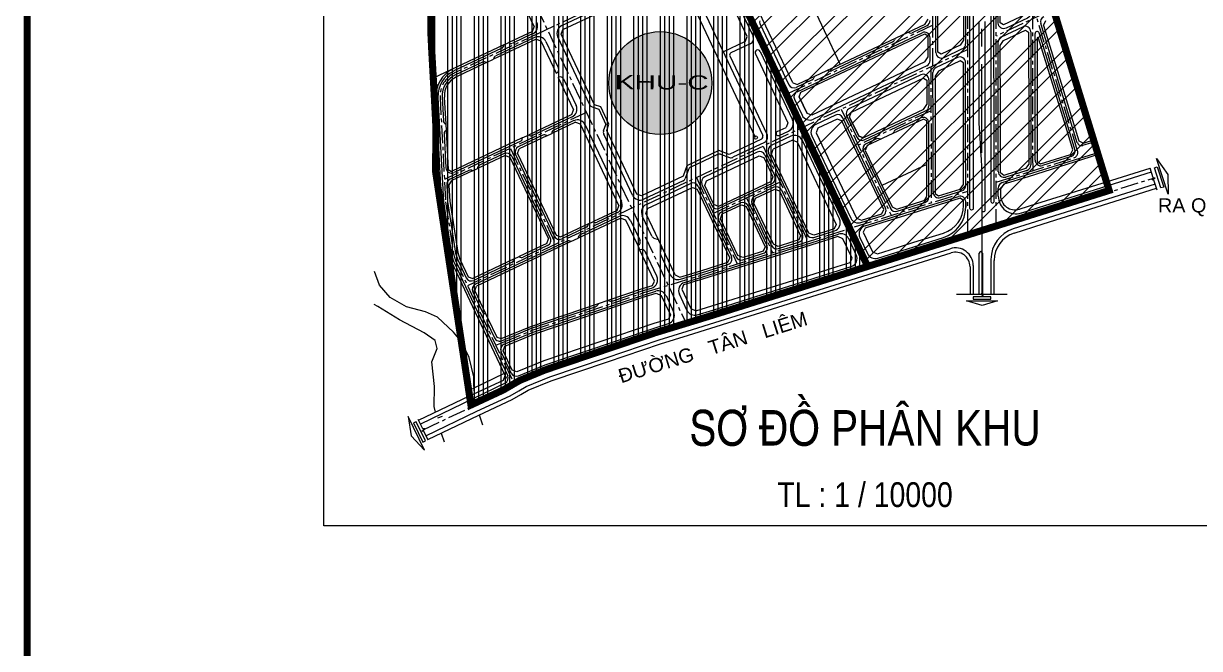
# Model space of a CAD drawing. Extents: x 597165 to 598689, y 1181586 to 1183364.
# Drawn here: x 597253.2 to 597419.2, y 1183049.2 to 1183137.4 of the extents above; entities that cross this region are included whole.
import ezdxf
from ezdxf.enums import TextEntityAlignment as Align

# ---------------------------------------------------------------- set-up
doc = ezdxf.new("R2010")
doc.units = 0
doc.header["$MEASUREMENT"] = 0
for name, pattern in [('CENTER', [2, 1.25, -0.25, 0.25, -0.25]), ('DASHED', [0.75, 0.5, -0.25]), ('LOGIOI', [4, 3, -1])]:
    doc.linetypes.add(name, pattern=pattern)
for name, color, linetype in [('5', 5, 'CONTINUOUS'), ('CI-HATCH', 255, 'CONTINUOUS'), ('CIRCLE', 6, 'CONTINUOUS'), ('DTEXT', 7, 'CONTINUOUS'), ('KHUNG_TEN', 5, 'CONTINUOUS'), ('NET-LO-GIOI-DIEN-GIOI', 7, 'CENTER'), ('NET-RANH-DAT', 7, 'CONTINUOUS'), ('RANH_QUY_HOACH', 7, 'LOGIOI'), ('S-KHU-B', 3, 'CONTINUOUS'), ('S-KHU-C', 1, 'CONTINUOUS'), ('S-P-KHU', 8, 'CONTINUOUS'), ('S-PKHUTIM', 8, 'CENTER')]:
    doc.layers.add(name, color=color, linetype=linetype)
doc.styles.add('VHEL-C-R', font='VHELVCN.TTF')
doc.styles.add('VHEL-R', font='VHELVEN.TTF')

# ---------------------------------------------------------------- blocks, each defined once
blk = doc.blocks.new('A$C68AD2EEB')
at = {"layer": 'NET-LO-GIOI-DIEN-GIOI', "color": 5, "ltscale": 20}
blk.add_line((13.46, 7.66), (13.63, 6.48), dxfattribs=at)
at = {"layer": 'S-P-KHU'}
for p, q in [((65.78, 54.49), (56.75, 73.61)), ((59.06, 51.87), (50.45, 70.08)), ((52.65, 58.4), (47.74, 68.8)), ((43.91, 67.54), (49.25, 56.24)), ((53.83, 44.15), (45.29, 62.23)), ((52.41, 57.73), (52.65, 58.4)), ((49.05, 56.65), (54.83, 44.42)), ((49.25, 56.24), (52.41, 57.73)), ((59.06, 51.87), (59.72, 51.63)), ((59.99, 49.88), (60.23, 50.54)), ((61.11, 47.53), (59.99, 49.88)), ((59.99, 49.88), (61.11, 47.53)), ((61.77, 47.29), (61.11, 47.53)), ((65.34, 46.76), (62.62, 45.48)), ((66, 46.52), (65.34, 46.76)), ((67.09, 47.03), (67.33, 47.7)), ((62.62, 45.48), (62.39, 44.81)), ((62.39, 44.81), (68.07, 32.77)), ((54.65, 43.92), (50.09, 41.77)), ((59.01, 43.77), (56.3, 42.49)), ((59.01, 43.77), (59.67, 43.53)), ((59.01, 43.77), (59.67, 43.53)), ((59.67, 43.53), (65.19, 31.86)), ((48.63, 42.3), (44.11, 40.16)), ((46.89, 38.05), (54.31, 41.55)), ((50.09, 41.77), (48.63, 42.3)), ((54.31, 41.55), (54.97, 41.31)), ((56.06, 41.82), (56.3, 42.49)), ((61.33, 30.65), (56.06, 41.82)), ((44.11, 40.16), (43.59, 38.7)), ((54.97, 41.31), (56.25, 38.6)), ((43.59, 38.7), (37.72, 35.93)), ((56.25, 38.6), (56.01, 37.93)), ((38.57, 34.12), (44.9, 37.11)), ((44.9, 37.11), (45.57, 36.87)), ((46.65, 37.38), (46.89, 38.05)), ((47.93, 34.67), (46.65, 37.38)), ((56.01, 37.93), (48.6, 34.43)), ((53.81, 35.57), (56.53, 36.85)), ((56.53, 36.85), (57.19, 36.61)), ((57.19, 36.61), (60.18, 30.29)), ((37.72, 35.93), (37.05, 36.17)), ((53.58, 34.9), (53.81, 35.57)), ((56.33, 29.07), (53.58, 34.9)), ((48.6, 34.43), (47.93, 34.67)), ((51.82, 34.63), (52.49, 34.39)), ((65.19, 31.86), (64.92, 31.26)), ((60.18, 30.29), (59.92, 29.68)), ((62.02, 30.35), (61.33, 30.65)), ((63.79, 30.9), (62.02, 30.35)), ((64.92, 31.26), (63.79, 30.9)), ((65.44, 30.17), (64.15, 29.76)), ((66.13, 29.86), (65.44, 30.17)), ((55.17, 28.71), (54.91, 28.11)), ((57.02, 28.77), (56.33, 29.07)), ((59.02, 29.4), (57.02, 28.77)), ((59.92, 29.68), (59.02, 29.4)), ((60.87, 28.73), (59.38, 28.26)), ((64.15, 29.76), (60.87, 28.73)), ((67.43, 27.12), (66.13, 29.86)), ((67.16, 26.51), (67.43, 27.12)), ((60.59, 24.44), (62.07, 24.91)), ((62.07, 24.91), (65.35, 25.94)), ((65.35, 25.94), (67.16, 26.51)), ((54.56, 22.55), (60.59, 24.44))]:
    blk.add_line(p, q, dxfattribs=at)
at = {"layer": 'S-P-KHU', "ltscale": 20}
for p, q in [((16.68, 72.27), (22.58, 59.79)), ((48.46, 69.03), (53.46, 58.45)), ((79.26, 59.5), (79.25, 63.5)), ((83.45, 63.5), (83.46, 59.5)), ((26.47, 59.97), (31.98, 62.57)), ((26.64, 59.38), (32.49, 62.15)), ((79.56, 59.5), (79.56, 62.57)), ((83.16, 62.57), (83.16, 59.5)), ((22.34, 59.12), (22.58, 59.79)), ((54.42, 60.24), (58.5, 51.6)), ((77.71, 60.12), (59.72, 51.63)), ((78, 59.93), (75.91, 58.94)), ((77.71, 60.12), (78.16, 60.84)), ((88.52, 58.37), (91.52, 59.79)), ((99.23, 43.42), (94.07, 60.23)), ((94.46, 59.97), (94.77, 60.66)), ((94.46, 59.97), (99.46, 43.7)), ((22.63, 58.27), (17.14, 55.67)), ((22.34, 59.12), (18.99, 57.54)), ((22.38, 58.81), (19.54, 57.47)), ((30.43, 48.78), (25.9, 58.37)), ((26.4, 58.72), (26.64, 59.38)), ((31.1, 48.78), (26.4, 58.72)), ((59.7, 50.62), (77.32, 58.94)), ((60.23, 50.54), (77.71, 58.8)), ((73.52, 58.14), (73.45, 57.94)), ((75.33, 59), (75.53, 58.93)), ((77.71, 58.8), (78.16, 58.51)), ((78.16, 55.53), (78.16, 58.51)), ((78.46, 55.02), (78.46, 58.22)), ((79.26, 56.15), (79.26, 59.5)), ((79.56, 56.19), (79.56, 59.5)), ((83.16, 59.5), (83.16, 57.89)), ((83.46, 59.5), (83.46, 57.38)), ((92.66, 59.07), (92.66, 57.51)), ((93.27, 49.51), (93.26, 58.82)), ((98.07, 45.15), (93.85, 58.91)), ((18.29, 57.21), (8.33, 52.51)), ((18, 56.74), (11.22, 53.54)), ((22.85, 58.04), (16.85, 55.2)), ((18.29, 57.21), (18.99, 57.54)), ((22.85, 58.04), (23.52, 57.8)), ((23.52, 57.8), (25.67, 53.24)), ((24.23, 57.69), (26, 53.95)), ((53.08, 57.38), (50.32, 56.08)), ((73.19, 57.66), (64.53, 53.57)), ((82.71, 57.18), (80.01, 55.9)), ((83, 56.65), (80.4, 55.42)), ((83.16, 57.89), (82.71, 57.18)), ((88.06, 55.51), (88.06, 57.65)), ((92.66, 57.51), (92.66, 55.51)), ((15.29, 54.8), (11.48, 53)), ((15.83, 54.72), (16.85, 55.2)), ((50.18, 55.68), (55.45, 44.52)), ((53.79, 55.98), (58.39, 46.24)), ((54.47, 56.3), (59.03, 46.66)), ((77.71, 54.82), (61.77, 47.29)), ((77.71, 54.82), (61.77, 47.29)), ((77.71, 54.82), (78.16, 55.53)), ((77.71, 54.82), (78.16, 55.53)), ((82.32, 55.45), (79.32, 54.03)), ((80.01, 55.9), (79.56, 56.19)), ((88.06, 53.5), (88.06, 55.51)), ((92.66, 55.51), (92.66, 53.51)), ((15.83, 54.72), (11.61, 52.73)), ((25.67, 53.24), (25.76, 53.28)), ((78, 54.29), (61.98, 46.72)), ((63.95, 53.62), (64.15, 53.55)), ((78.87, 46.1), (78.86, 53.31)), ((83.46, 53.5), (83.46, 54.72)), ((83.47, 51.5), (83.46, 53.5)), ((88.07, 51.51), (88.06, 53.5)), ((92.66, 53.51), (92.67, 51.51)), ((25.97, 52.61), (26.06, 52.65)), ((25.97, 52.61), (28.12, 48.05)), ((26.73, 52.41), (28.49, 48.67)), ((61.81, 52.28), (59.57, 51.22)), ((62.14, 52.77), (62.06, 52.56)), ((77.13, 53), (67.07, 48.24)), ((77.52, 52.52), (67.33, 47.7)), ((77.52, 52.52), (77.98, 52.23)), ((77.98, 52.23), (77.98, 48.81)), ((78.28, 52.27), (78.28, 48.62)), ((83.47, 49.5), (83.47, 51.5)), ((88.07, 49.51), (88.07, 51.51)), ((92.67, 51.51), (92.67, 49.51)), ((8.69, 49.79), (9.35, 37.29)), ((8.99, 49.81), (9.77, 35.05)), ((9.59, 49.84), (9.77, 46.49)), ((9.89, 49.86), (10.09, 46.05)), ((30.77, 48.47), (31.68, 48.15)), ((31.97, 48.47), (31.1, 48.78)), ((31.68, 48.15), (32.69, 46)), ((33.12, 46.02), (31.97, 48.47)), ((59.32, 49.56), (60.38, 47.3)), ((77.53, 48.09), (77.98, 48.81)), ((83.47, 47.5), (83.47, 49.5)), ((88.07, 47.51), (88.07, 49.51)), ((92.67, 49.51), (92.67, 47.51)), ((93.27, 47.51), (93.27, 49.51)), ((27.88, 47.38), (21.86, 44.53)), ((27.92, 47.07), (22.33, 44.43)), ((28.18, 46.53), (25.34, 45.18)), ((27.88, 47.38), (28.12, 48.05)), ((65.08, 47.3), (62.32, 46)), ((71.92, 33.98), (66, 46.52)), ((72.16, 34.18), (66.15, 46.92)), ((66.69, 47.18), (68.1, 44.19)), ((67.09, 47.03), (68.37, 44.32)), ((68.37, 44.32), (67.09, 47.03)), ((77.53, 48.09), (69.04, 44.08)), ((69.16, 43.81), (77.82, 47.9)), ((77.52, 46.76), (69.55, 43)), ((77.13, 46.91), (73.59, 45.24)), ((77.97, 46.48), (77.52, 46.76)), ((77.97, 46.1), (77.97, 46.48)), ((83.47, 45.5), (83.47, 47.5)), ((88.07, 45.51), (88.07, 47.51)), ((92.67, 47.51), (92.67, 45.51)), ((93.27, 45.51), (93.27, 47.51)), ((10.09, 46.05), (10.43, 39.65)), ((28.4, 46.3), (25.05, 44.72)), ((28.4, 46.3), (29.06, 46.06)), ((29.06, 46.06), (34.51, 34.52)), ((29.78, 45.95), (34.88, 35.14)), ((32.37, 45.09), (32.69, 46)), ((32.81, 45.15), (33.12, 46.02)), ((37.05, 36.17), (32.81, 45.15)), ((56.89, 44.98), (58.15, 45.58)), ((57.14, 44.44), (58.46, 45.06)), ((58.39, 46.24), (58.15, 45.58)), ((73.26, 44.75), (73.34, 44.96)), ((77.97, 44.09), (77.97, 46.1)), ((78.27, 46.1), (78.27, 46.19)), ((78.27, 44.09), (78.27, 46.1)), ((78.87, 44.09), (78.87, 46.1)), ((83.47, 43.5), (83.47, 45.5)), ((88.07, 43.5), (88.07, 45.51)), ((92.67, 45.51), (92.67, 43.51)), ((93.27, 43.51), (93.27, 45.51)), ((98.89, 42.47), (98.07, 45.15)), ((9.86, 44.66), (10.11, 39.88)), ((20.89, 44.08), (10.91, 39.36)), ((20.67, 43.64), (11.26, 39.2)), ((23.8, 44.46), (20.33, 42.82)), ((24.34, 44.38), (20.46, 42.55)), ((20.89, 44.08), (21.86, 44.53)), ((24.34, 44.38), (25.05, 44.72)), ((36.47, 36), (32.39, 44.64)), ((55.06, 43.46), (50.61, 41.35)), ((58.8, 44.33), (56.04, 43.03)), ((60.39, 43.76), (65.66, 32.61)), ((61.75, 44.4), (67.25, 32.77)), ((69.04, 44.08), (68.37, 44.32)), ((68.37, 44.32), (69.04, 44.08)), ((70.87, 43.95), (69.42, 43.27)), ((71.46, 43.9), (71.25, 43.97)), ((77.97, 42.1), (77.97, 44.09)), ((78.27, 42.1), (78.27, 44.09)), ((78.87, 42.1), (78.87, 44.09)), ((83.47, 41.5), (83.47, 43.5)), ((88.07, 41.51), (88.07, 43.5)), ((92.67, 43.51), (92.67, 41.51)), ((93.27, 41.51), (93.27, 43.51)), ((99.46, 43.7), (100.08, 43.37)), ((101.23, 43.41), (99.98, 43.02)), ((100.08, 43.37), (101.52, 43.81)), ((101.76, 42.02), (101.35, 43.34)), ((18.47, 41.61), (14.58, 39.77)), ((18.34, 41.88), (14.87, 40.24)), ((18.47, 41.61), (19.13, 41.37)), ((19.41, 41.5), (24.85, 29.96)), ((19.95, 41.75), (25.4, 30.22)), ((20.22, 41.88), (20.46, 42.55)), ((20.22, 41.88), (25.67, 30.35)), ((54.05, 42.09), (46.64, 38.59)), ((48.43, 41.76), (47.45, 41.3)), ((48.88, 41.78), (50.15, 41.33)), ((55.11, 41.71), (56.52, 38.73)), ((61.09, 30.46), (55.66, 41.97)), ((69.04, 42.2), (72.84, 34.16)), ((69.55, 43), (69.31, 42.33)), ((69.31, 42.33), (73.08, 34.35)), ((77.98, 40.1), (77.97, 42.1)), ((78.28, 40.1), (78.27, 42.1)), ((78.88, 40.1), (78.87, 42.1)), ((83.48, 39.5), (83.47, 41.5)), ((88.08, 39.51), (88.07, 41.51)), ((92.22, 38.91), (101.69, 41.89)), ((102.16, 41.73), (92.31, 38.62)), ((92.67, 41.51), (92.68, 40.27)), ((93.27, 40.96), (93.27, 41.51)), ((19.13, 41.37), (24.58, 29.83)), ((47.45, 41.3), (44.66, 39.98)), ((77.98, 40.34), (71.66, 37.36)), ((77.98, 39.5), (77.98, 40.1)), ((78.28, 39.5), (78.28, 40.1)), ((78.88, 39.5), (78.88, 40.1)), ((98.37, 41.48), (94.32, 40.2)), ((10.43, 39.65), (10.91, 39.36)), ((13.33, 39.51), (10.7, 38.27)), ((13.87, 39.44), (10.97, 38.07)), ((13.87, 39.44), (14.58, 39.77)), ((44.35, 39.64), (43.9, 38.38)), ((77.98, 35.96), (77.98, 39.5)), ((78.28, 35.74), (78.28, 39.5)), ((78.88, 36.43), (78.88, 39.5)), ((83.48, 37.5), (83.48, 39.5)), ((88.08, 39.32), (88.08, 39.51)), ((88.64, 37.78), (92.22, 38.91)), ((92.31, 38.62), (88.86, 37.54)), ((92.12, 39.51), (89.12, 38.56)), ((92.04, 39.48), (92.12, 39.51)), ((109.67, 39.27), (93.69, 34.24)), ((9.35, 37.29), (9.47, 35.02)), ((10.24, 37.5), (10.36, 35.11)), ((10.55, 37.35), (10.97, 38.07)), ((10.55, 37.35), (10.66, 35.14)), ((43.59, 38.04), (38.07, 35.43)), ((38.41, 34.7), (44.65, 37.65)), ((45.57, 36.87), (50.17, 27.13)), ((45.71, 37.27), (50.41, 27.33)), ((46.25, 37.53), (47.66, 34.54)), ((56.14, 37.66), (48.73, 34.16)), ((56.4, 37.12), (53.69, 35.84)), ((57.46, 36.74), (60.42, 30.48)), ((79.92, 35.67), (82.92, 36.61)), ((83.48, 37.37), (83.48, 37.5)), ((88.08, 35.88), (88.08, 37.02)), ((88.86, 37.54), (88.38, 36.89)), ((88.38, 36.89), (88.38, 35.99)), ((93.51, 34.81), (103.36, 37.91)), ((110.23, 37.55), (94.24, 32.52)), ((94.42, 31.95), (110.41, 36.98)), ((9.47, 35.02), (10.62, 27.56)), ((9.77, 35.05), (10.91, 27.65)), ((10.36, 35.11), (11.49, 27.83)), ((10.66, 35.14), (11.78, 27.92)), ((51.7, 34.9), (48.98, 33.62)), ((73.77, 34.05), (77.42, 35.19)), ((73.8, 33.74), (77.72, 34.97)), ((74.87, 33.45), (81.55, 35.55)), ((81.64, 35.26), (74.96, 33.16)), ((81.55, 35.55), (82.44, 35.83)), ((82.7, 35.6), (81.64, 35.26)), ((83.18, 35.25), (82.7, 35.6)), ((83.18, 34.53), (83.18, 35.25)), ((83.48, 34.33), (83.48, 35.07)), ((83.48, 35.07), (83.48, 34.33)), ((34.27, 33.86), (30.93, 32.28)), ((34.31, 33.54), (31.47, 32.2)), ((34.27, 33.86), (34.51, 34.52)), ((38.57, 34.12), (38.33, 33.45)), ((42.45, 24.74), (38.33, 33.45)), ((48.87, 32.68), (49.11, 33.35)), ((49.11, 33.35), (51.82, 34.63)), ((52.49, 34.39), (55.17, 28.71)), ((52.76, 34.52), (55.41, 28.9)), ((56.08, 28.89), (53.3, 34.77)), ((68.76, 32.47), (71.66, 33.38)), ((71.53, 32.4), (74.87, 33.45)), ((71.66, 33.38), (71.92, 33.98)), ((73.08, 34.35), (73.77, 34.05)), ((91.04, 34.03), (93.51, 34.81)), ((93.69, 34.24), (91.33, 33.49)), ((30.22, 31.94), (26.33, 30.11)), ((34.79, 32.77), (28.78, 29.94)), ((34.57, 33), (29.07, 30.4)), ((30.22, 31.94), (30.93, 32.28)), ((34.79, 32.77), (35.45, 32.53)), ((35.45, 32.53), (37.18, 28.88)), ((36.16, 32.43), (37.51, 29.59)), ((39.2, 30.21), (37.83, 33.11)), ((51.08, 27.31), (48.6, 32.55)), ((51.32, 27.5), (48.87, 32.68)), ((68.07, 32.77), (68.76, 32.47)), ((68.69, 32.13), (71.68, 33.07)), ((69.27, 31.68), (71.53, 32.4)), ((71.62, 32.11), (69.28, 31.37)), ((74.96, 33.16), (71.62, 32.11)), ((94.24, 32.52), (90.19, 31.25)), ((90.32, 30.66), (94.42, 31.95)), ((25.67, 30.35), (26.33, 30.11)), ((29.93, 31.48), (26.46, 29.84)), ((27.77, 29.46), (28.78, 29.94)), ((39.48, 29.95), (40.09, 29.74)), ((60.78, 29.01), (65.51, 30.5)), ((62.05, 30.04), (64.94, 30.95)), ((68.54, 30.03), (69.61, 27.76)), ((69.28, 31.37), (69.02, 30.77)), ((69.02, 30.77), (70.32, 28.03)), ((71.06, 27.12), (80.33, 30.03)), ((76.16, 29.35), (80.35, 30.66)), ((27.22, 29.53), (14.3, 23.43)), ((27.77, 29.46), (14.43, 23.16)), ((24.34, 29.17), (20.46, 27.33)), ((24.47, 28.9), (21, 27.26)), ((24.34, 29.17), (24.58, 29.83)), ((37.18, 28.88), (37.27, 28.92)), ((37.18, 28.88), (37.48, 28.25)), ((37.48, 28.25), (37.57, 28.29)), ((39.55, 23.85), (37.48, 28.25)), ((40.38, 28.05), (40.6, 28.65)), ((44.16, 16.79), (81.29, 28.45)), ((53.26, 26.65), (59.29, 28.55)), ((59.38, 28.26), (53.35, 26.36)), ((57.05, 28.47), (59.11, 29.12)), ((59.11, 29.12), (59.94, 29.38)), ((59.29, 28.55), (60.78, 29.01)), ((68.03, 27.59), (66.96, 29.87)), ((71.01, 27.72), (72.82, 28.29)), ((72.82, 28.29), (76.16, 29.35)), ((10.62, 27.56), (10.91, 26.62)), ((10.91, 27.65), (11.2, 26.7)), ((18.5, 10.56), (10.91, 26.62)), ((11.2, 26.7), (18.85, 10.52)), ((11.49, 27.83), (11.78, 26.88)), ((11.78, 27.92), (12.07, 26.97)), ((11.78, 26.88), (12.98, 24.35)), ((12.07, 26.97), (13.25, 24.48)), ((19.75, 27), (13.91, 24.24)), ((19.75, 27), (20.46, 27.33)), ((39.88, 24.56), (38.23, 28.05)), ((41.77, 24.77), (40.4, 27.67)), ((44.34, 16.22), (81.42, 27.86)), ((46.36, 24.47), (53.26, 26.65)), ((49.9, 26.53), (50.17, 27.13)), ((52.01, 27.2), (51.32, 27.5)), ((52.99, 27.51), (52.01, 27.2)), ((52.04, 26.89), (53.08, 27.22)), ((54.91, 28.11), (52.99, 27.51)), ((53.08, 27.22), (54.93, 27.8)), ((70.32, 28.03), (71.01, 27.72)), ((87.04, 26.95), (87.04, 22.28)), ((87.49, 21.98), (87.49, 26.79)), ((19.46, 26.53), (14.04, 23.97)), ((43.14, 24.43), (46.1, 25.33)), ((43.21, 24.14), (46.18, 25.05)), ((46.1, 25.33), (49.9, 26.53)), ((46.18, 25.05), (49.92, 26.22)), ((53.35, 26.36), (46.45, 24.19)), ((62.25, 24.34), (67.31, 25.93)), ((84.09, 25.91), (84.09, 21.98)), ((84.54, 26.07), (84.54, 21.98)), ((13.25, 24.48), (13.91, 24.24)), ((37.87, 22.82), (39.29, 23.25)), ((39.29, 23.25), (39.55, 23.85)), ((42.45, 24.74), (43.14, 24.43)), ((43.66, 23.33), (43.4, 22.74)), ((46.45, 24.19), (43.66, 23.33)), ((43.8, 23.69), (46.36, 24.47)), ((54.74, 21.97), (60.77, 23.87)), ((60.77, 23.87), (62.25, 24.34)), ((13.92, 22.36), (15.23, 19.59)), ((14.19, 22.49), (14.43, 23.16)), ((14.19, 22.49), (15.69, 19.3)), ((22.42, 16.65), (38.15, 21.96)), ((22.52, 16.37), (38.24, 21.68)), ((33.01, 21.18), (37.87, 22.82)), ((33.7, 21.09), (37.97, 22.54)), ((37.97, 22.54), (39.15, 22.9)), ((38.15, 21.96), (39.74, 22.45)), ((38.24, 21.68), (39.8, 22.16)), ((39.8, 22.16), (40.5, 21.85)), ((40.5, 21.85), (41.8, 19.1)), ((41.18, 21.82), (42.26, 19.53)), ((44.14, 19.75), (43.07, 22.03)), ((43.4, 22.74), (44.7, 19.99)), ((47.64, 20.37), (54.56, 22.55)), ((47.81, 19.79), (54.74, 21.97)), ((87.04, 22.28), (87.04, 21.98)), ((22.1, 17.49), (31.67, 20.73)), ((22.21, 17.21), (31.18, 20.24)), ((31.67, 20.73), (33.01, 21.18)), ((44.7, 19.99), (45.39, 19.68)), ((45.39, 19.68), (47.64, 20.37)), ((15.69, 19.3), (16.03, 18.6)), ((16.03, 18.6), (17.28, 15.94)), ((41.53, 18.5), (39.47, 17.87)), ((41.8, 19.1), (41.53, 18.5)), ((45.58, 19.11), (47.81, 19.79)), ((15.95, 18.05), (16.99, 15.85)), ((18.05, 15.82), (22.1, 17.49)), ((18.18, 15.55), (22.21, 17.21)), ((18.34, 14.97), (22.42, 16.65)), ((22.42, 16.65), (22.42, 16.65)), ((39.47, 17.87), (23.93, 12.62)), ((24.14, 12.06), (39.65, 17.3)), ((39.65, 17.3), (41.52, 17.87)), ((40.2, 15.59), (44.16, 16.79)), ((17.28, 15.95), (17.92, 15.75)), ((17.92, 15.75), (18.05, 15.82)), ((18.11, 15.51), (18.18, 15.55)), ((18.43, 14.68), (22.52, 16.37)), ((32.72, 13.06), (40.2, 15.59)), ((32.91, 12.49), (40.39, 15.01)), ((40.39, 15.01), (44.34, 16.22)), ((19.33, 10.9), (17.92, 13.89)), ((18.18, 14.04), (18.43, 14.68)), ((19.46, 11.32), (18.18, 14.04)), ((23.93, 12.62), (20.14, 11.06)), ((20.36, 10.5), (24.14, 12.06)), ((24.77, 10.37), (32.72, 13.06)), ((24.98, 9.81), (32.91, 12.49)), ((18.26, 9.9), (18.5, 10.56)), ((20.14, 11.06), (19.46, 11.32)), ((21.46, 9), (24.77, 10.37)), ((18.47, 9.46), (6.53, 3.68)), ((13.46, 7.66), (18.26, 9.9)), ((19.18, 7.68), (20.41, 8.39)), ((20.41, 8.39), (21.46, 9)), ((20.71, 7.87), (21.73, 8.46)), ((21.73, 8.46), (24.98, 9.81)), ((6.27, 4.22), (13.46, 7.66)), ((13.46, 7.66), (13.63, 6.48)), ((14.48, 5.49), (19.18, 7.68)), ((14.74, 4.95), (19.46, 7.15)), ((19.46, 7.15), (20.71, 7.87)), ((7.3, 2.05), (14.48, 5.49)), ((14.8, 5.01), (15.26, 3.58)), ((6.84, 3.03), (6.21, 4.33)), ((7.56, 1.51), (14.74, 4.95)), ((8.96, 4.58), (9.65, 4.81)), ((6.72, 2.71), (7.12, 3.02)), ((7, 2.71), (6.72, 2.71)), ((7.12, 3.02), (6.84, 3.03)), ((7.63, 1.41), (7, 2.71)), ((9.46, 2.43), (9.87, 1.18))]:
    blk.add_line(p, q, dxfattribs=at)
for points in [[(89.2, 59.58, -0.549908), (88.06, 60.3), (88.05, 63.5), (88.05, 65.51), (88.05, 66.98), (88.05, 67.5), (88.05, 69.5), (88.06, 71.49), (88.08, 73.47), (88.09, 74.14, -0.414214), (88.9, 74.93), (91.9, 74.87, -0.414214), (92.69, 74.06), (92.68, 73.41), (92.66, 71.46), (92.65, 69.5), (92.65, 67.5), (92.65, 66.97), (92.65, 65.51), (92.65, 63.51), (92.66, 61.72, -0.290399), (92.2, 61), (89.2, 59.58)], [(84.5, 63.5), (84.51, 59.5), (84.51, 57.5), (84.51, 55.5), (84.51, 53.5), (84.52, 51.5), (84.52, 49.5), (84.52, 47.5), (84.52, 45.5), (84.52, 43.5), (84.52, 41.5), (84.53, 39.5), (84.53, 37.5), (84.53, 35.5), (84.53, 34.13, -0.414214), (84.31, 33.9), (84.31, 33.9, -0.414214), (84.08, 34.13), (84.08, 35.5), (84.08, 37.5), (84.08, 39.5), (84.07, 41.5), (84.07, 43.5), (84.07, 45.5), (84.07, 47.5), (84.07, 49.5), (84.07, 51.5), (84.06, 53.5), (84.06, 55.5), (84.06, 57.5), (84.06, 59.5), (84.05, 63.5)], [(87, 63.5), (87.01, 59.51), (87.01, 57.51), (87.01, 55.51), (87.01, 53.5), (87.02, 51.51), (87.02, 49.51), (87.02, 47.51), (87.02, 45.51), (87.02, 43.5), (87.02, 41.51), (87.03, 39.51), (87.03, 37.51), (87.03, 35.51), (87.03, 35.12, 0.414214), (87.26, 34.89), (87.26, 34.89, 0.414214), (87.48, 35.12), (87.48, 35.51), (87.48, 37.51), (87.48, 39.51), (87.47, 41.51), (87.47, 43.5), (87.47, 45.51), (87.47, 47.51), (87.47, 49.51), (87.47, 51.51), (87.46, 53.5), (87.46, 55.51), (87.46, 57.51), (87.46, 59.51), (87.45, 63.5)], [(86.16, 60.51), (86.16, 59.51), (86.16, 57.51), (86.16, 55.51), (86.16, 53.5), (86.17, 51.51), (86.17, 49.51), (86.17, 47.51), (86.17, 45.51), (86.17, 43.5), (86.17, 41.51), (86.18, 39.51), (86.18, 37.51), (86.18, 35.51), (86.18, 33.85, -0.414214), (85.98, 33.65), (85.98, 33.65, -0.414214), (85.78, 33.85), (85.78, 35.51), (85.78, 38.68, 0.007047), (85.78, 38.69), (85.7, 41.16), (85.68, 41.57), (85.63, 42.28), (85.57, 43.1), (85.5, 44.26), (85.37, 46.11, -0.016644), (85.37, 46.14), (85.37, 49.51), (85.37, 51.51), (85.36, 53.5), (85.36, 55.51), (85.36, 57.51), (85.36, 59.51), (85.36, 60.51, -0.414214)], [(85.84, 27.81, 0.999548), (85.39, 27.81)]]:
    blk.add_lwpolyline(points, format="xyb", dxfattribs=at)
for points in [[(88.35, 63.5), (88.35, 65.51), (88.35, 66.98), (88.35, 67.5), (88.35, 69.5), (88.36, 71.49), (88.38, 73.47), (88.39, 74.14), (88.9, 74.63), (91.9, 74.57), (92.39, 74.06), (92.38, 73.41), (92.36, 71.46), (92.35, 69.5), (92.35, 67.5), (92.35, 66.97), (92.35, 65.51), (92.35, 63.51), (92.36, 62.23), (91.9, 61.52), (88.81, 60.06), (88.36, 60.35)], [(92.36, 59.02), (92.36, 57.51), (92.36, 55.51), (92.36, 53.51), (92.37, 51.51), (92.37, 49.51), (92.37, 47.51), (92.37, 45.51), (92.37, 43.51), (92.37, 41.51), (92.38, 40.4), (91.9, 39.75), (88.85, 38.79), (88.38, 39.14), (88.38, 39.51), (88.37, 41.51), (88.37, 43.5), (88.37, 45.51), (88.37, 47.51), (88.37, 49.51), (88.37, 51.51), (88.36, 53.5), (88.36, 55.51), (88.36, 57.13), (88.81, 57.85), (91.91, 59.31)], [(79.17, 46.1), (79.17, 44.09), (79.17, 42.1), (79.18, 40.1), (79.18, 39.5), (79.18, 36.25), (79.66, 35.9), (82.7, 36.86), (83.18, 37.51), (83.18, 39.5), (83.17, 41.5), (83.17, 43.5), (83.17, 45.5), (83.17, 47.5), (83.17, 49.5), (83.17, 51.5), (83.16, 53.5), (83.16, 54.68), (82.71, 54.97), (79.62, 53.5), (79.16, 52.79)], [(110.11, 39.89), (110.51, 40.02), (111.42, 37.16), (111.02, 37.03)], [(110.42, 41.2), (111.99, 38.92), (112.04, 36.16)], [(84.53, 21.67), (84.53, 21.32), (87.03, 21.32), (87.03, 21.67)], [(83.57, 21.09), (87.98, 21.09), (85.78, 20.43)], [(4.78, 4.76), (5.22, 2.03), (7.09, 0)], [(5.91, 4.03), (5.54, 3.85), (6.84, 1.15), (7.22, 1.33)]]:
    blk.add_lwpolyline(points, close=True, dxfattribs=at)
blk.add_lwpolyline([(93.76, 58.18, 0.861456), (93.56, 58.15), (93.57, 49.51), (93.57, 47.51), (93.57, 45.51), (93.57, 43.51), (93.57, 41.51), (93.58, 40.78), (94.05, 40.43), (98.28, 41.76), (98.61, 42.39), (97.78, 45.07)], format="xyb", close=True, dxfattribs=at)
for points in [[(103.33, 37.9), (109.51, 39.84)], [(110.49, 36.73), (110.05, 38.11), (109.77, 38.15), (110.21, 38.4), (109.94, 38.44), (109.5, 39.82)], [(85.39, 21.98), (85.39, 27.81)], [(85.84, 27.81), (85.84, 24.84), (85.84, 22.71), (85.84, 21.98)], [(14.16, 8.04), (14.04, 9.28), (14.08, 10.34), (13.4, 13.09), (12.36, 15.27), (11.2, 16.67), (8.91, 18.78), (7.24, 19.52), (4.54, 20.24), (2.27, 21.54), (0.74, 23.28), (0.02, 25.22)], [(89.32, 21.98), (85.94, 21.98), (85.84, 21.77), (85.75, 22.18), (85.65, 21.98), (82.18, 21.97)], [(8.65, 5.37), (8.46, 6.15), (8.51, 9), (8.13, 12.5), (8.9, 14.35), (8.59, 15.49), (7.07, 16.55), (3.55, 18.39), (0.5, 20.29), (0, 20.57)], [(18.36, 10.85), (18.68, 10.17)]]:
    blk.add_lwpolyline(points, dxfattribs=at)
at = {"layer": 'S-P-KHU', "ltscale": 20, "const_width": 0.05}
blk.add_lwpolyline([(18.36, 10.85), (13.33, 8.42)], dxfattribs=at)
blk.add_lwpolyline([(18.36, 10.85), (13.33, 8.42)], dxfattribs=at)
at = {"layer": 'S-P-KHU'}
blk.add_circle((53.83, 44.15), 0.247, dxfattribs=at)
at = {"layer": 'S-P-KHU', "ltscale": 20}
for centre, radius, start, end in [((21.86, 59.89), 1.2, 295.2825, 25.2825), ((26.99, 58.88), 1.2, 115.2825, 205.2825), ((54.87, 60.46), 0.5, 160.2825, 205.2825), ((77.66, 60.65), 0.8, 295.2825, 0.0555), ((91.86, 59.07), 0.8, 0.0516, 115.2825), ((94.83, 60.47), 0.8, 115.2825, 197.0778), ((23.15, 57.18), 1.2, 25.2825, 115.2825), ((52.73, 58.11), 0.8, 295.2825, 25.2825), ((75.7, 59.4), 0.5, 250.2825, 295.2825), ((77.66, 58.22), 0.8, 0.0516, 115.2825), ((88.86, 57.65), 0.8, 115.2825, 180.0516), ((93.56, 58.82), 0.3, 17.0778, 180.0516), ((17.79, 57.19), 0.5, 295.2825, 1.7043), ((19.32, 57.92), 0.5, 228.8607, 295.2825), ((54.13, 56.14), 0.375, 25.2825, 205.2825), ((72.97, 58.11), 0.5, 295.2825, 340.2825), ((82.66, 57.38), 0.8, 295.2825, 0.0516), ((15.5, 54.35), 0.5, 48.8607, 115.2825), ((17.35, 55.22), 0.5, 115.2825, 181.7043), ((50.45, 55.81), 0.3, 115.2825, 205.2825), ((77.66, 55.01), 0.8, 295.2825, 0.0516), ((80.06, 56.15), 0.8, 180.0516, 295.2825), ((82.66, 54.72), 0.8, 0.0438, 115.2825), ((12.89, 50.01), 4.2, 115.2825, 182.9954), ((12.89, 50.01), 3.9, 115.2825, 182.9954), ((25.55, 53.73), 0.5, 295.2825, 25.2825), ((64.32, 54.02), 0.5, 250.2825, 295.2825), ((79.66, 53.31), 0.8, 115.2825, 180.0516), ((12.89, 50.01), 3.3, 115.2825, 182.9954), ((12.89, 50.01), 3, 115.2825, 182.9954), ((26.27, 52.2), 0.5, 25.2825, 115.2825), ((59.22, 51.95), 0.8, 205.2825, 295.2825), ((61.59, 52.73), 0.5, 295.2825, 340.2825), ((77.48, 52.27), 0.8, 0.0537, 115.2825), ((60.04, 49.9), 0.8, 115.2825, 205.2825), ((27.41, 48.15), 1.2, 295.2825, 25.2825), ((30.97, 49.04), 0.6, 205.2825, 250.2825), ((67.41, 47.52), 0.8, 115.2825, 205.2825), ((77.48, 48.62), 0.8, 295.2825, 0.0537), ((10.27, 46.52), 0.5, 182.9954, 249.4172), ((28.69, 45.44), 1.2, 25.2825, 115.2825), ((57.94, 46.14), 1.2, 295.2825, 25.2825), ((61.47, 47.81), 1.2, 205.2825, 295.2825), ((65.42, 46.58), 0.8, 25.2825, 115.2825), ((77.47, 46.19), 0.8, 0.0516, 115.2825), ((10.36, 44.68), 0.5, 116.5736, 182.9954), ((25.55, 44.73), 0.5, 115.2825, 181.7043), ((32.93, 44.89), 0.6, 160.2825, 205.2825), ((62.84, 44.92), 1.2, 115.2825, 205.2825), ((73.81, 44.79), 0.5, 115.2825, 160.2825), ((20.5, 44), 0.4, 295.2825, 10.805), ((22.16, 44.79), 0.4, 219.76, 295.2825), ((24.02, 44.01), 0.5, 48.8581, 115.2825), ((59.31, 43.25), 1.2, 25.2825, 115.2825), ((68.82, 44.54), 0.8, 205.2825, 295.2825), ((69.76, 42.55), 0.8, 115.2825, 205.2825), ((71.08, 43.5), 0.5, 70.2825, 115.2825), ((99.81, 43.6), 0.6, 197.0778, 287.0778), ((101.26, 43.31), 0.1, 17.091, 107.0778), ((18.68, 41.15), 0.8, 25.2825, 115.2825), ((20.67, 42.09), 0.8, 115.2825, 205.2825), ((48.68, 41.22), 0.6, 70.2825, 115.2825), ((54.39, 41.37), 0.8, 25.2825, 115.2825), ((56.38, 42.31), 0.8, 115.2825, 205.2825), ((98.13, 42.24), 0.8, 287.4736, 17.0778), ((101.66, 41.99), 0.1, 287.4736, 17.091), ((10.91, 39.92), 0.8, 182.9954, 295.2825), ((15.08, 39.79), 0.5, 115.2825, 181.7043), ((44.91, 39.44), 0.6, 115.2825, 160.2825), ((50.35, 41.89), 0.6, 250.2825, 295.2825), ((91.88, 40.27), 0.8, 287.4736, 0.0516), ((94.07, 40.96), 0.8, 180.0516, 287.4736), ((11.04, 37.54), 0.8, 115.2825, 182.9954), ((13.55, 39.06), 0.5, 48.8607, 115.2825), ((43.33, 38.58), 0.6, 295.2825, 340.2825), ((46.98, 37.87), 0.8, 115.2825, 205.2825), ((55.8, 38.39), 0.8, 295.2825, 25.2825), ((88.88, 39.33), 0.8, 180.0516, 287.4736), ((44.99, 36.93), 0.8, 25.2825, 115.2825), ((56.74, 36.4), 0.8, 25.2825, 115.2825), ((82.68, 37.37), 0.8, 287.4736, 0.0516), ((88.88, 37.02), 0.8, 107.4736, 180.0516), ((33.8, 34.63), 1.2, 295.2825, 25.2825), ((37.55, 36.51), 1.2, 205.2825, 295.2825), ((52.04, 34.18), 0.8, 25.2825, 115.2825), ((54.03, 35.11), 0.8, 115.2825, 205.2825), ((77.18, 35.96), 0.8, 287.4736, 0.0516), ((77.48, 35.74), 0.8, 287.4736, 0.0516), ((79.68, 36.43), 0.8, 180.0516, 287.4736), ((82.68, 35.07), 0.8, 0.0516, 107.4736), ((90.58, 35.88), 2.5, 180.0516, 287.4736), ((90.43, 35.99), 2.05, 180.0516, 287.4736), ((38.92, 33.62), 1.2, 115.2825, 205.2825), ((48.39, 34.88), 0.8, 205.2825, 295.2825), ((49.33, 32.89), 0.8, 115.2825, 205.2825), ((71.44, 33.84), 0.8, 287.4736, 25.2825), ((73.56, 34.5), 0.8, 205.2825, 287.4736), ((78.98, 34.33), 4.5, 287.4264, 0.0516), ((79.13, 34.53), 4.05, 287.4736, 0.0516), ((29.72, 31.93), 0.5, 295.2825, 1.7043), ((31.26, 32.65), 0.5, 228.8607, 295.2825), ((35.08, 31.92), 1.2, 25.2825, 115.2825), ((64.58, 32.1), 1.2, 287.4736, 25.2825), ((68.33, 33.28), 1.2, 205.2825, 287.4736), ((69.63, 30.54), 1.2, 107.4736, 205.2825), ((24.13, 29.62), 0.8, 295.2825, 25.2825), ((26.12, 30.56), 0.8, 205.2825, 295.2825), ((29.28, 29.95), 0.5, 115.2825, 181.7043), ((39.65, 30.43), 0.5, 205.2825, 250.2825), ((59.7, 30.14), 0.8, 287.4736, 25.2825), ((61.81, 30.81), 0.8, 205.2825, 287.4736), ((65.87, 29.36), 1.2, 25.2825, 107.4736), ((91.54, 26.95), 4.5, 107.4736, 180.0503), ((91.54, 26.8), 4.05, 107.4736, 180.0471), ((27.44, 29.08), 0.5, 48.8607, 115.2825), ((37.05, 29.38), 0.5, 295.2825, 25.2825), ((37.78, 27.84), 0.5, 25.2825, 115.2825), ((54.69, 28.56), 0.8, 287.4736, 25.2825), ((56.81, 29.23), 0.8, 205.2825, 287.4736), ((82.04, 26.06), 2.5, 0.0516, 107.4263), ((19.25, 26.98), 0.5, 295.2825, 1.7043), ((20.79, 27.71), 0.5, 228.8607, 295.2825), ((40.86, 27.88), 0.5, 160.2825, 205.2825), ((49.68, 26.99), 0.8, 287.4726, 25.2825), ((51.8, 27.65), 0.8, 205.2825, 287.4726), ((66.95, 27.08), 1.2, 287.4736, 25.2825), ((70.7, 28.27), 1.2, 205.2825, 287.4264), ((82.04, 25.91), 2.05, 0.0516, 107.4263), ((13.7, 24.69), 0.8, 205.2825, 295.2825), ((14.64, 22.7), 0.8, 115.2825, 205.2825), ((38.8, 24.04), 1.2, 286.9961, 25.2825), ((42.86, 25.28), 1.2, 205.2825, 286.9961), ((44.15, 22.54), 1.2, 106.9961, 205.2825), ((40.09, 21.3), 1.2, 25.2825, 106.9961), ((30.92, 21), 0.8, 288.6651, 339.9829), ((33.44, 21.85), 0.8, 237.3473, 288.6651), ((15.68, 19.8), 0.5, 205.2825, 271.7043), ((16.4, 18.27), 0.5, 138.8607, 205.2825), ((41.17, 19.02), 1.2, 286.9961, 25.2825), ((45.23, 20.26), 1.2, 205.2825, 286.9961), ((17.71, 16.2), 0.8, 205.2825, 300.3306), ((18.64, 14.23), 0.8, 112.3871, 205.2825), ((18.12, 10.18), 0.8, 295.8201, 25.2825), ((20.05, 11.24), 0.8, 205.2825, 292.3871)]:
    blk.add_arc(centre, radius, start, end, dxfattribs=at)
at = {"layer": 'S-P-KHU'}
for centre, radius, start, end in [((57.02, 44.71), 0.3, 115.2825, 295.2825), ((54.49, 44.26), 0.375, 295.2825, 25.2825), ((54.72, 44.18), 0.8, 295.2825, 25.2825)]:
    blk.add_arc(centre, radius, start, end, dxfattribs=at)
at = {"layer": 'S-PKHUTIM', "ltscale": 2}
for p, q in [((41.45, 85.62), (69.73, 25.76)), ((16.03, 77.16), (44.11, 17.72)), ((23.05, 58.79), (48.46, 70.79)), ((78.86, 54.25), (78.85, 66.98)), ((78.86, 59.5), (78.85, 63.5)), ((98.75, 63.65), (87.76, 58.46)), ((78.86, 60), (58.17, 50.23)), ((99.27, 42.28), (93.47, 61.15)), ((23.05, 58.79), (11.35, 53.27)), ((83.76, 56.57), (13.18, 23.23)), ((78.57, 54.12), (78.59, 34.94)), ((9.29, 49.83), (10.07, 35.08)), ((65.91, 48.13), (72.97, 33.18)), ((29.95, 47.69), (9.9, 38.22)), ((78.58, 47.93), (68.3, 43.07)), ((19.21, 42.62), (25.6, 29.1)), ((54.87, 42.92), (61.23, 29.46)), ((92.13, 39.2), (98.74, 41.28)), ((45.47, 38.48), (51.22, 26.32)), ((87.78, 37.83), (92.13, 39.2)), ((93.97, 33.38), (109.96, 38.41)), ((57.27, 37.86), (47.86, 33.42)), ((63.97, 30.33), (83.78, 36.57)), ((10.07, 35.08), (11.2, 27.74)), ((52.56, 35.64), (56.22, 27.89)), ((86.24, 30.95), (93.97, 33.38)), ((43.89, 17.65), (86.24, 30.95)), ((60.69, 29.3), (63.97, 30.33)), ((83.78, 30.18), (83.78, 31.5)), ((87.78, 31.43), (87.78, 31.51)), ((53.17, 26.93), (59.2, 28.83)), ((59.2, 28.83), (60.69, 29.3)), ((11.2, 27.74), (11.49, 26.79)), ((11.49, 26.79), (19.85, 9.11)), ((46.27, 24.76), (53.17, 26.93)), ((38.06, 22.25), (46.27, 24.76)), ((22.31, 16.93), (38.06, 22.25)), ((18.32, 15.29), (22.31, 16.93)), ((39.93, 16.44), (43.89, 17.65)), ((17.15, 14.81), (18.32, 15.29)), ((32.43, 13.91), (39.93, 16.44)), ((24.45, 11.22), (32.43, 13.91)), ((21.06, 9.81), (24.45, 11.22)), ((14.1, 6.31), (18.76, 8.48)), ((18.76, 8.48), (19.95, 9.17)), ((19.95, 9.17), (21.06, 9.81)), ((6.91, 2.87), (14.1, 6.31))]:
    blk.add_line(p, q, dxfattribs=at)
at = {"layer": 'S-PKHUTIM', "linetype": 'CENTER', "ltscale": 10, "flags": 128}
blk.add_lwpolyline([(85.79, 21.98), (85.79, 23.51), (85.78, 31.51), (85.78, 35.51), (85.78, 37.51), (85.78, 39.51), (85.77, 41.51), (85.77, 43.5), (85.77, 45.51), (85.77, 47.51), (85.77, 49.51), (85.77, 51.51), (85.76, 53.5), (85.76, 55.51), (85.76, 57.51), (85.76, 59.51), (85.75, 63.5), (85.75, 65.51), (85.75, 66.98), (85.75, 67.51), (85.75, 69.51), (85.76, 71.51), (85.78, 73.5), (85.81, 75.51), (85.85, 76.98), (85.87, 77.5), (85.96, 79.5), (85.99, 80.08), (86.07, 81.5), (86.2, 83.49), (87.03, 93.46), (87.96, 103.42), (89.32, 113.32)], dxfattribs=at)
at = {"layer": 'S-PKHUTIM', "ltscale": 2, "flags": 128}
for points in [[(83.78, 31.5), (83.78, 35.5), (83.78, 37.5), (83.78, 39.5), (83.77, 41.5), (83.77, 43.5), (83.77, 45.5), (83.77, 47.5), (83.77, 49.5), (83.77, 51.5), (83.76, 53.5), (83.76, 55.5), (83.76, 57.5), (83.76, 59.5), (83.75, 63.5), (83.75, 65.5), (83.75, 66.98), (83.75, 67.51), (83.75, 69.51), (83.76, 71.52), (83.78, 73.53), (83.81, 75.55), (83.85, 77.04), (83.87, 77.58), (83.96, 79.6), (83.99, 80.19), (84.07, 81.62), (84.21, 83.65), (85.04, 93.64), (85.97, 103.65)], [(87.78, 31.51), (87.78, 35.51), (87.78, 37.51), (87.78, 39.51), (87.77, 41.51), (87.77, 43.5), (87.77, 45.51), (87.77, 47.51), (87.77, 49.51), (87.77, 51.51), (87.76, 53.5), (87.76, 55.51), (87.76, 57.51), (87.76, 59.51), (87.75, 63.5), (87.75, 65.51), (87.75, 66.98), (87.75, 67.5), (87.75, 69.5), (87.76, 71.49), (87.78, 73.47), (87.81, 75.46), (87.85, 76.92), (87.87, 77.43), (87.95, 79.41), (87.98, 79.97), (88.06, 81.37), (88.2, 83.34), (89.03, 93.28)], [(92.98, 39.46), (92.98, 39.51), (92.97, 41.51), (92.97, 43.51), (92.97, 45.51), (92.97, 47.51), (92.97, 49.51), (92.97, 51.51), (92.96, 53.51), (92.96, 55.51), (92.96, 57.51), (92.96, 59.51), (92.95, 63.51), (92.95, 65.51), (92.95, 66.97), (92.95, 67.5), (92.95, 69.5), (92.96, 71.46), (92.98, 73.4), (93.01, 75.34), (93.05, 76.76), (93.07, 77.23), (93.15, 79.16), (93.18, 79.69), (93.25, 81.05), (93.38, 82.95), (93.67, 86.44)]]:
    blk.add_lwpolyline(points, dxfattribs=at)
at = {"layer": 'S-PKHUTIM', "ltscale": 2}
for centre, radius, start, end in [((12.89, 50.01), 3.6, 115.2825, 182.9954), ((98.5, 42.04), 0.8, 287.4736, 17.0778)]:
    blk.add_arc(centre, radius, start, end, dxfattribs=at)

msp = doc.modelspace()

# ---------------------------------------------------------------- hatches: boundary and pattern name
at = {"layer": 'CI-HATCH'}
h = msp.add_hatch(color=256, dxfattribs=at)
h.dxf.hatch_style = 2
edge = h.paths.add_edge_path()
edge.add_arc((597343.0841, 1183129.0121), 7.2666, 0, 360)
at = {"layer": 'S-KHU-B'}
h = msp.add_hatch(dxfattribs=at)
h.set_pattern_fill('ANSI32', color=1, scale=10, style=0)
h.set_pattern_definition([(45, (598258.124, 1182490.981), (-2.65165, 2.65165), []), (45, (598259.8917, 1182490.981), (-2.65165, 2.65165), [])])
h.paths.add_polyline_path([(597372.3578, 1183103.1329), (597375.7071, 1183104.1873), (597379.0484, 1183105.2391), (597385.7271, 1183107.3415), (597394.6304, 1183110.1442), (597406.4363, 1183113.8606), (597398.0793, 1183141.0408), (597410.2139, 1183173.4458), (597411.1633, 1183175.9809), (597389.3284, 1183185.9073), (597343.488, 1183164.2557)])
at = {"layer": 'S-KHU-C'}
h = msp.add_hatch(dxfattribs=at)
h.set_pattern_fill('ANSI34', color=1, scale=5, angle=45, style=0, pattern_type=0)
h.set_pattern_definition([(90, (598258.124, 1182490.981), (-3.75, 7e-16), []), (90, (598258.749, 1182491.606), (-3.75, 7e-16), []), (90, (598259.374, 1182492.231), (-3.75, 7e-16), []), (90, (598259.999, 1182492.856), (-3.75, 7e-16), [])])
h.paths.add_polyline_path([(597343.488, 1183164.2557), (597311.4369, 1183149.1172), (597310.7788, 1183145.0526), (597310.7178, 1183136.0701), (597310.8339, 1183133.6426), (597311.2326, 1183126.5323), (597311.4416, 1183122.4803), (597311.3637, 1183116.6276), (597316.3686, 1183083.5685), (597320.9331, 1183085.6936), (597323.26, 1183087.0415), (597326.8066, 1183088.5108), (597342.3554, 1183093.7632), (597350.5263, 1183096.2607), (597357.4453, 1183098.4386), (597363.4756, 1183100.3369), (597364.9595, 1183100.804), (597368.2431, 1183101.8377), (597372.3578, 1183103.1329)])

# ---------------------------------------------------------------- linework, layer by layer
at = {"layer": '5'}
msp.add_lwpolyline([(597295.5854, 1183226.2129), (597438.846, 1183226.2129), (597438.846, 1183066.4974), (597295.5854, 1183066.4974)], close=True, dxfattribs=at)
at = {"layer": 'CIRCLE', "color": 4}
msp.add_circle((597343.0841, 1183129.0121), 7.2666, dxfattribs=at)
at = {"layer": 'KHUNG_TEN', "const_width": 1}
msp.add_lwpolyline([(597253.7231, 1183354.3668), (597253.7231, 1181754.3668), (598599.5681, 1181754.3668), (598599.5681, 1183354.3668)], close=True, dxfattribs=at)
at = {"layer": 'NET-RANH-DAT', "linetype": 'DASHED', "ltscale": 4, "const_width": 1, "flags": 128}
msp.add_lwpolyline([(597343.488, 1183164.2557), (597372.3578, 1183103.1329)], dxfattribs=at)
at = {"layer": 'NET-RANH-DAT', "linetype": 'DASHED', "ltscale": 20, "const_width": 0.1, "flags": 128}
for points in [[(597343.488, 1183164.2557), (597371.8048, 1183104.3046)], [(597343.488, 1183164.2557), (597371.8044, 1183104.3045)], [(597343.488, 1183164.2557), (597371.8044, 1183104.3045)]]:
    msp.add_lwpolyline(points, dxfattribs=at)
at = {"layer": 'NET-RANH-DAT', "linetype": 'DASHED', "ltscale": 10}
msp.add_lwpolyline([(597321.0793, 1183088.0335), (597316.0505, 1183085.6003)], dxfattribs=at)
msp.add_lwpolyline([(597321.0793, 1183088.0335), (597316.0505, 1183085.6003)], dxfattribs=at)
at = {"layer": 'RANH_QUY_HOACH', "color": 1, "linetype": 'CENTER', "ltscale": 4, "const_width": 1, "flags": 128}
msp.add_lwpolyline([(597398.0793, 1183141.0408), (597410.2139, 1183173.4458), (597411.1633, 1183175.9809), (597331.4827, 1183212.2046), (597330.3938, 1183209.7337), (597326.113, 1183200.0206), (597320.6688, 1183187.3525), (597317.4636, 1183178.43), (597316.1694, 1183174.7444), (597314.1342, 1183165.7766), (597310.7788, 1183145.0526), (597310.7178, 1183136.0701), (597310.8339, 1183133.6426), (597311.2326, 1183126.5323), (597311.4416, 1183122.4803), (597311.3637, 1183116.6276), (597316.3686, 1183083.5685), (597320.9331, 1183085.6936), (597323.26, 1183087.0415), (597326.8066, 1183088.5108), (597342.3554, 1183093.7632), (597350.5263, 1183096.2607), (597357.4453, 1183098.4386), (597363.4756, 1183100.3369), (597364.9595, 1183100.804), (597368.2431, 1183101.8377), (597375.7071, 1183104.1873), (597379.0484, 1183105.2391), (597385.7271, 1183107.3415), (597394.6304, 1183110.1442), (597406.4363, 1183113.8606)], close=True, dxfattribs=at)

# ---------------------------------------------------------------- block references
at = {"layer": 'S-P-KHU', "color": 2}
msp.add_blockref('A$C68AD2EEB', (597302.7196, 1183077.1853), dxfattribs=at)

# ---------------------------------------------------------------- texts
at = {"layer": '5', "style": 'VHEL-R', "width": 1.5}
msp.add_text('KHU-C', height=2, rotation=359.765823, dxfattribs=at).set_placement((597343.2877, 1183128.1275), align=Align.CENTER)
at = {"layer": '5', "color": 0, "style": 'VHEL-R'}
msp.add_text('RA QUOÁC LOÄ 50', height=2, dxfattribs=at).set_placement((597424.0466, 1183110.7538), align=Align.CENTER)
msp.add_text('ÑÖÔØNG   TAÂN   LIEÂM', height=2, rotation=17.391556, dxfattribs=at).set_placement((597350.7995, 1183090.769), align=Align.CENTER)
at = {"layer": 'DTEXT', "style": 'VHEL-C-R'}
for s, height, p in [('SÔ ÑOÀ PHAÂN KHU', 5, (597371.9929, 1183077.8475)), ('TL : 1 / 10000', 3.5, (597371.9929, 1183069.161))]:
    msp.add_text(s, height=height, dxfattribs=at).set_placement(p, align=Align.CENTER)

doc.saveas('drawing.dxf')
